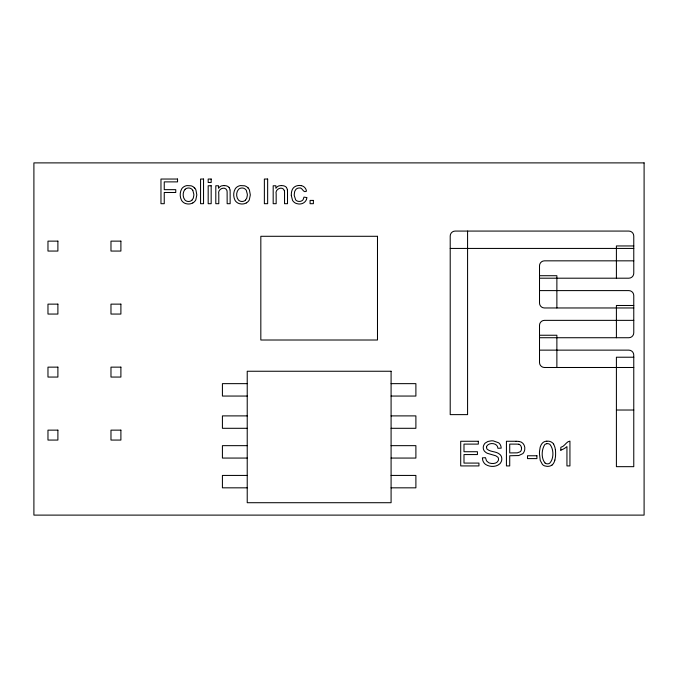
<?xml version="1.0" encoding="UTF-8"?>
<svg xmlns="http://www.w3.org/2000/svg" width="678" height="678" viewBox="0 0 678 678"><rect width="100%" height="100%" fill="white"/><g stroke="black" fill="none" stroke-linecap="round" stroke-linejoin="round"><path stroke-width="1.02" d="M554.909 460.116L555.468 456.786A34.231 34.231 0 0 0 555.587 454.294A33.993 33.993 0 0 0 555.392 449.743M306.49 199.324L306.948 197.569L303.964 197.12L303.202 199.434A3.898 3.898 0 0 1 302.413 200.4A4.814 4.814 0 0 1 298.812 201.383L298.269 201.358A4.644 4.644 0 0 1 295.659 199.857L294.269 195.569A16.314 16.314 0 0 1 294.26 194.289L294.701 191.391L295.871 189.425A4.721 4.721 0 0 1 298.591 188.06C302.719 186.611 302.795 193.561 306.507 191.145L306.049 189.569A6.466 6.466 0 0 0 301.422 185.653M191.933 200.163L193.247 198.256L193.815 195.459A14.399 14.399 0 0 0 193.832 194.222L192.832 190.374M245.428 200.163L246.741 198.256L247.309 195.459A14.399 14.399 0 0 0 247.326 194.222L246.326 190.374A4.848 4.848 0 0 0 245.809 189.687L245.419 189.298A4.882 4.882 0 0 0 242.588 188.026L242.317 188.018A5.992 5.992 0 0 0 241.478 188.035A4.899 4.899 0 0 0 238.614 189.281C236.02 192.069 236.02 197.086 238.427 199.985A4.899 4.899 0 0 0 241.199 201.408L241.478 201.434A5.983 5.983 0 0 0 242.317 201.451L242.588 201.434A4.856 4.856 0 0 0 245.436 200.171M185.128 189.289C182.518 192.052 182.535 197.086 184.924 199.985A4.899 4.899 0 0 0 187.704 201.408L187.976 201.434A5.983 5.983 0 0 0 188.823 201.451L189.094 201.434A4.856 4.856 0 0 0 191.942 200.171M546.714 443.717L546.96 443.683A4.932 4.932 0 0 1 547.765 443.666L548.027 443.692A4.11 4.11 0 0 1 549.96 444.437C553.867 449.243 554.036 458.608 549.722 463.201A4.051 4.051 0 0 1 548.053 463.803A4.483 4.483 0 0 1 547.256 463.82A4.085 4.085 0 0 1 545.104 463.066M546.858 441.141L545.926 441.259A6.475 6.475 0 0 0 543.027 442.522A8.577 8.577 0 0 0 540.637 446.014A12.551 12.551 0 0 0 540.146 447.361L539.544 451.175A35.57 35.57 0 0 0 539.459 453.752L540.23 460.387L542.434 464.464A6.449 6.449 0 0 0 544.68 465.896L547.078 466.362A9.916 9.916 0 0 0 548.188 466.345L549.129 466.235A6.483 6.483 0 0 0 552.036 464.964M224.113 185.467L221.596 185.865A6.017 6.017 0 0 0 219.57 187.06L218.494 188.298L218.494 185.764L215.799 185.764L215.799 203.697L218.791 203.697L218.791 194.01C217.282 189.196 224.952 185.67 226.893 190.399A9.975 9.975 0 0 1 227.122 192.899L227.155 203.697L230.147 203.697L230.139 191.764A17.67 17.67 0 0 0 230.045 190.154M281.489 185.467L278.98 185.865A6.017 6.017 0 0 0 276.955 187.06L275.87 188.298L275.87 185.764L273.183 185.764L273.183 203.697L276.166 203.697L276.166 194.01C274.666 189.196 282.336 185.67 284.268 190.399M633.769 245.953L616.404 245.953L616.404 278.2M450.209 248.436L633.769 248.436M633.769 260.835L544.468 260.835A4.958 4.958 0 0 0 539.51 265.793L539.51 303.007A4.958 4.958 0 0 0 544.468 307.965L633.769 307.965M539.51 275.717L556.875 275.717L556.875 307.965M539.51 278.2L628.811 278.2A4.958 4.958 0 0 0 633.769 273.234L633.769 236.029A4.958 4.958 0 0 0 628.811 231.071L455.175 231.071A4.958 4.958 0 0 0 450.209 236.029L450.209 414.622L467.574 414.622L467.574 231.071M539.51 290.599L628.811 290.599A4.958 4.958 0 0 1 633.769 295.566L633.769 332.771A4.958 4.958 0 0 1 628.811 337.729L539.51 337.729M633.769 305.481L616.404 305.481L616.404 337.729M633.769 320.363L544.468 320.363A4.958 4.958 0 0 0 539.51 325.33L539.51 362.535A4.958 4.958 0 0 0 544.468 367.493L633.769 367.493M539.51 335.246L556.875 335.246L556.875 367.493M539.51 350.136L628.811 350.136A4.958 4.958 0 0 1 633.769 355.094L633.769 466.667L616.404 466.667L616.404 357.221L633.769 357.221M247.224 383.646L222.418 383.646L222.418 396.054L247.224 396.054M391.087 383.646L415.894 383.646L415.894 396.054L391.087 396.054M616.404 410.021L633.769 410.021M247.224 415.894L222.418 415.894L222.418 428.301L247.224 428.301M391.087 415.894L415.894 415.894L415.894 428.301L391.087 428.301M247.224 445.658L222.418 445.658L222.418 458.065L247.224 458.065M391.087 445.658L415.894 445.658L415.894 458.065L391.087 458.065M247.224 475.431L222.418 475.431L222.418 487.829L247.224 487.829M391.087 475.431L415.894 475.431L415.894 487.829L391.087 487.829M516.094 441.268L506.432 441.268L506.432 465.922L509.72 465.922L509.72 455.76L518.721 455.548L522.865 453.607A7.534 7.534 0 0 0 524.747 449.472C525.382 445.87 523.001 441.827 519.178 441.505M301.413 185.679L300.1 185.492A10.56 10.56 0 0 0 299.388 185.467A8.797 8.797 0 0 0 295.125 186.535A6.797 6.797 0 0 0 292.226 189.781A12.806 12.806 0 0 0 291.337 195.34M518.772 444.327L517.984 444.192A21.128 21.128 0 0 0 516.085 444.115L509.72 444.107L509.72 452.921L517.306 452.853L520.238 451.743A3.788 3.788 0 0 0 521.272 450.116L521.501 448.946A6.56 6.56 0 0 0 521.518 448.243M545.104 463.057C541.044 458.345 541.476 449.7 544.731 444.649A4.009 4.009 0 0 1 546.705 443.717M555.375 449.751L555.036 447.912A13.331 13.331 0 0 0 553.562 444.217M287.396 190.026L287.413 190.154A17.67 17.67 0 0 1 287.506 191.764L287.523 203.697L284.54 203.697L284.54 192.908A9.975 9.975 0 0 0 284.311 190.391M291.269 195.349L292.523 200.298A7.161 7.161 0 0 0 293.506 201.62L293.794 201.908A7.288 7.288 0 0 0 296.498 203.544L298.549 203.959A10.678 10.678 0 0 0 299.82 203.993L300.871 203.892A7.161 7.161 0 0 0 306.532 199.34M560.825 450.251L560.825 447.319C564.757 446.463 566.418 441.336 569.935 441.115L569.935 465.922L566.944 465.922L566.944 446.599A19.12 19.12 0 0 1 560.791 450.167M546.875 441.225A7.195 7.195 0 0 1 553.706 444.107M554.807 460.091A9.28 9.28 0 0 1 552.104 465.04M516.094 441.302A20.993 20.993 0 0 1 519.178 441.471M518.831 444.166A4.153 4.153 0 0 1 521.433 448.234M281.514 185.662A6.102 6.102 0 0 1 286.54 187.459M286.447 187.552A5.941 5.941 0 0 1 287.345 189.798M247.707 187.577A8.026 8.026 0 0 1 248.284 188.17M246.309 202.917A7.382 7.382 0 0 0 249.301 199.874L250.318 194.908L249.411 189.916A7.602 7.602 0 0 0 244.589 185.797L240.453 185.594A8.043 8.043 0 0 0 236.461 187.433A6.966 6.966 0 0 0 235.274 188.781C233.215 192.188 233.207 196.781 235.02 200.281A7.161 7.161 0 0 0 236.02 201.612L236.317 201.9A7.509 7.509 0 0 0 239.444 203.663L241.131 203.959A10.746 10.746 0 0 0 242.038 203.993A8.772 8.772 0 0 0 246.317 202.925M224.13 185.662A6.102 6.102 0 0 1 229.156 187.459M229.062 187.552A5.941 5.941 0 0 1 229.969 189.798M194.213 187.577A8.026 8.026 0 0 1 194.789 188.17M192.815 202.917A7.382 7.382 0 0 0 195.806 199.874L196.823 194.908L195.917 189.916A7.602 7.602 0 0 0 191.094 185.797L186.959 185.594A8.043 8.043 0 0 0 182.967 187.433A6.966 6.966 0 0 0 181.772 188.781C179.721 192.188 179.712 196.781 181.526 200.281A7.161 7.161 0 0 0 182.526 201.612L182.823 201.9A7.509 7.509 0 0 0 185.95 203.663L187.637 203.959A10.746 10.746 0 0 0 188.543 203.993A8.772 8.772 0 0 0 192.823 202.925M192.772 190.306A4.882 4.882 0 0 0 189.094 188.026L188.823 188.018A5.992 5.992 0 0 0 187.976 188.035A4.899 4.899 0 0 0 185.119 189.281M486.575 447.014L486.685 448.328A2.746 2.746 0 0 0 487.084 449.133C490.719 452.353 496.737 451.056 500.195 454.743A5.771 5.771 0 0 1 501.017 455.862A5.882 5.882 0 0 1 501.542 457.108L501.737 458.014A7.153 7.153 0 0 1 501.779 459.472A6.594 6.594 0 0 1 501.364 461.354L500.686 462.693A6.831 6.831 0 0 1 499.711 463.888C495.94 467.235 489.796 467.091 485.677 464.489A7.67 7.67 0 0 1 484.041 462.862A8.399 8.399 0 0 1 482.744 460.243L482.372 457.853L485.507 457.701L486.499 460.82L488.507 462.591A7.729 7.729 0 0 0 489.745 463.108C492.618 463.955 496.821 463.735 498.245 460.642A3.627 3.627 0 0 0 498.508 459.269A4.06 4.06 0 0 0 498.474 458.709L498.423 458.447A3.28 3.28 0 0 0 497.906 457.252L495.804 455.794L487.651 453.396A9.043 9.043 0 0 1 485.99 452.54L484.651 451.387A5.534 5.534 0 0 1 483.77 450.014A5.458 5.458 0 0 1 483.389 448.878L483.278 448.065A6.433 6.433 0 0 1 483.338 446.717A6.178 6.178 0 0 1 483.685 445.395L484.329 444.141A6 6 0 0 1 485.262 443.022L487.931 441.463L491.321 440.836A15.552 15.552 0 0 1 493.27 440.878L498.627 442.785A6.517 6.517 0 0 1 499.991 444.276A7.204 7.204 0 0 1 500.991 446.59L501.203 448.141L497.915 448.294C497.754 442.963 489.414 442.031 486.889 445.963A3.102 3.102 0 0 0 486.575 447.014M644.1 162.889L33.9 162.889L33.9 515.111L644.1 515.111L644.1 162.889M177.551 179.043L160.966 179.043L160.966 203.697L164.246 203.697L164.246 192.493L175.755 192.493L175.755 189.654L164.246 189.654L164.246 181.882L177.551 181.882L177.551 179.043M203.544 179.043L200.561 179.043L200.561 203.697L203.544 203.697L203.544 179.043M211.172 179.043L208.18 179.043L208.18 182.484L211.172 182.484L211.172 179.043M267.649 179.043L264.369 179.043L264.369 203.697L267.649 203.697L267.649 179.043M211.172 185.764L208.18 185.764L208.18 203.697L211.172 203.697L211.172 185.764M313.38 200.408L310.092 200.408L310.092 203.697L313.38 203.697L313.38 200.408M377.485 236.291L260.827 236.291L260.827 340.009L377.485 340.009L377.485 236.291M57.893 241.131L47.969 241.131L47.969 251.055L57.893 251.055L57.893 241.131M120.896 241.131L110.98 241.131L110.98 251.055L120.896 251.055L120.896 241.131M57.893 304.134L47.969 304.134L47.969 314.058L57.893 314.058L57.893 304.134M120.896 304.134L110.98 304.134L110.98 314.058L120.896 314.058L120.896 304.134M57.893 367.137L47.969 367.137L47.969 377.061L57.893 377.061L57.893 367.137M120.896 367.137L110.98 367.137L110.98 377.061L120.896 377.061L120.896 367.137M391.087 371.247L247.224 371.247L247.224 502.712L391.087 502.712L391.087 371.247M57.893 430.14L47.969 430.14L47.969 440.064L57.893 440.064L57.893 430.14M120.896 430.14L110.98 430.14L110.98 440.064L120.896 440.064L120.896 430.14M478.337 441.268L460.701 441.268L460.701 465.922L478.939 465.922L478.939 463.082L463.989 463.082L463.989 454.565L477.439 454.565L477.439 451.726L463.989 451.726L463.989 444.107L478.337 444.107L478.337 441.268M536.917 455.76L527.501 455.76L527.501 458.599L536.917 458.599L536.917 455.76"/></g></svg>
